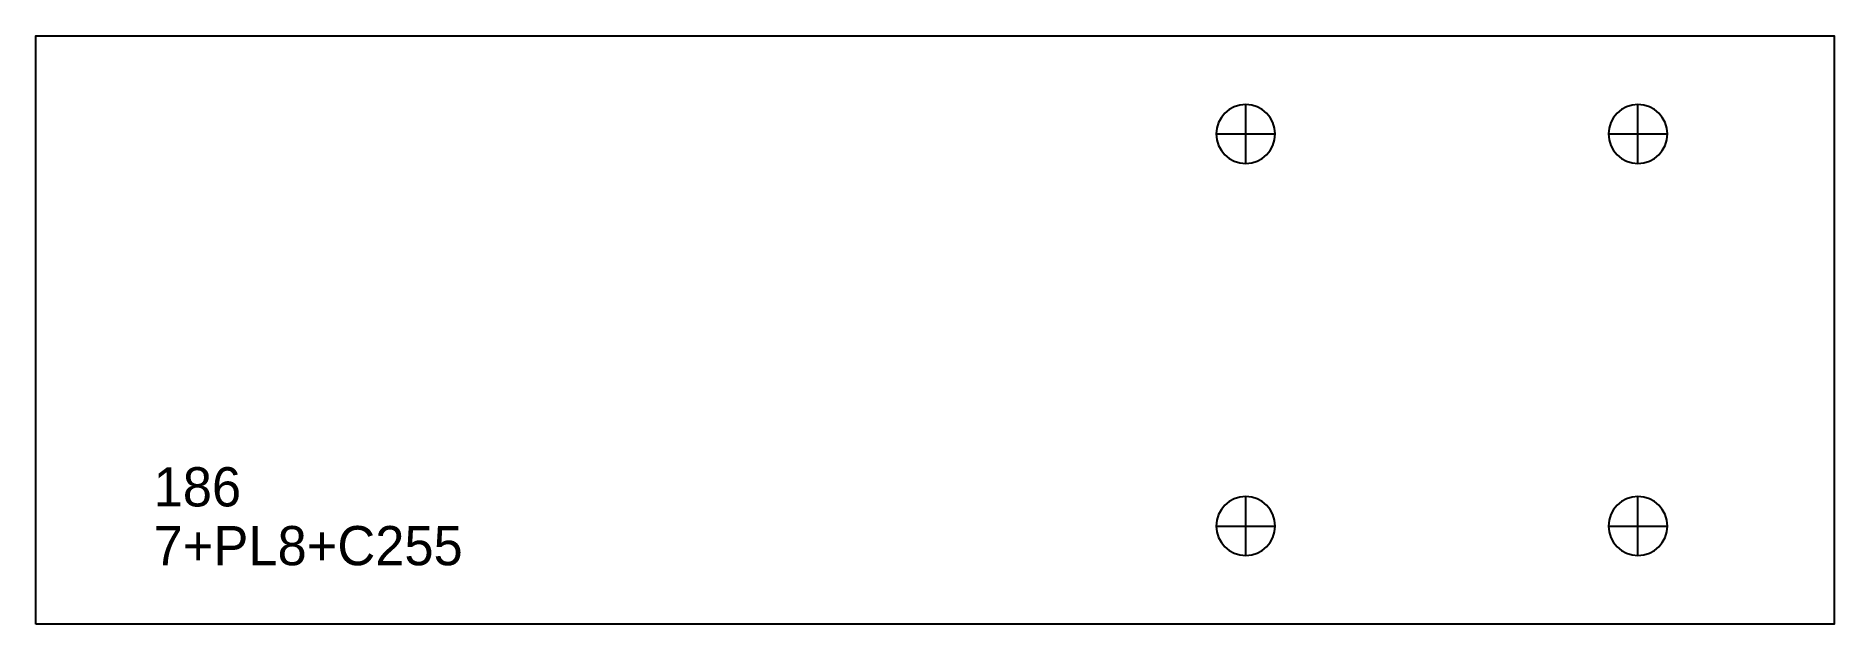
# Model space of a CAD drawing. Extents: x 0 to 458, y 0 to 150.
import ezdxf

# ---------------------------------------------------------------- set-up
doc = ezdxf.new("R2010")
doc.units = 0
for name, color, linetype in [('14', 7, 'CONTINUOUS'), ('CUT', 7, 'CONTINUOUS'), ('SCRIBE', 3, 'CONTINUOUS'), ('TEXT', 7, 'CONTINUOUS')]:
    doc.layers.add(name, color=color, linetype=linetype)

msp = doc.modelspace()

# ---------------------------------------------------------------- linework, layer by layer
at = {"layer": '14', "color": 7, "linetype": 'CONTINUOUS'}
for p, q in [((308.46, 117.5), (308.46, 132.5)), ((408.46, 117.5), (408.46, 132.5)), ((300.96, 125), (315.96, 125)), ((400.96, 125), (415.96, 125)), ((308.46, 17.5), (308.46, 32.5)), ((408.46, 17.5), (408.46, 32.5)), ((300.96, 25), (315.96, 25)), ((400.96, 25), (415.96, 25))]:
    msp.add_line(p, q, dxfattribs=at)
for points in [[(308.46, 132.5, 1), (308.46, 117.5, 1)], [(408.46, 132.5, 1), (408.46, 117.5, 1)], [(308.46, 32.5, 1), (308.46, 17.5, 1)], [(408.46, 32.5, 1), (408.46, 17.5, 1)]]:
    msp.add_lwpolyline(points, format="xyb", close=True, dxfattribs=at)
at = {"layer": 'CUT', "color": 7, "linetype": 'CONTINUOUS'}
msp.add_lwpolyline([(0, 0), (0, 150), (458.46, 150), (458.46, 0)], close=True, dxfattribs=at)

# ---------------------------------------------------------------- texts
at = {"layer": 'SCRIBE', "color": 3}
msp.add_text('186', height=10, dxfattribs=at).set_placement((30, 30))
at = {"layer": 'TEXT', "color": 7}
msp.add_text('7+PL8+C255', height=10, dxfattribs=at).set_placement((30, 15))

doc.saveas('drawing.dxf')
